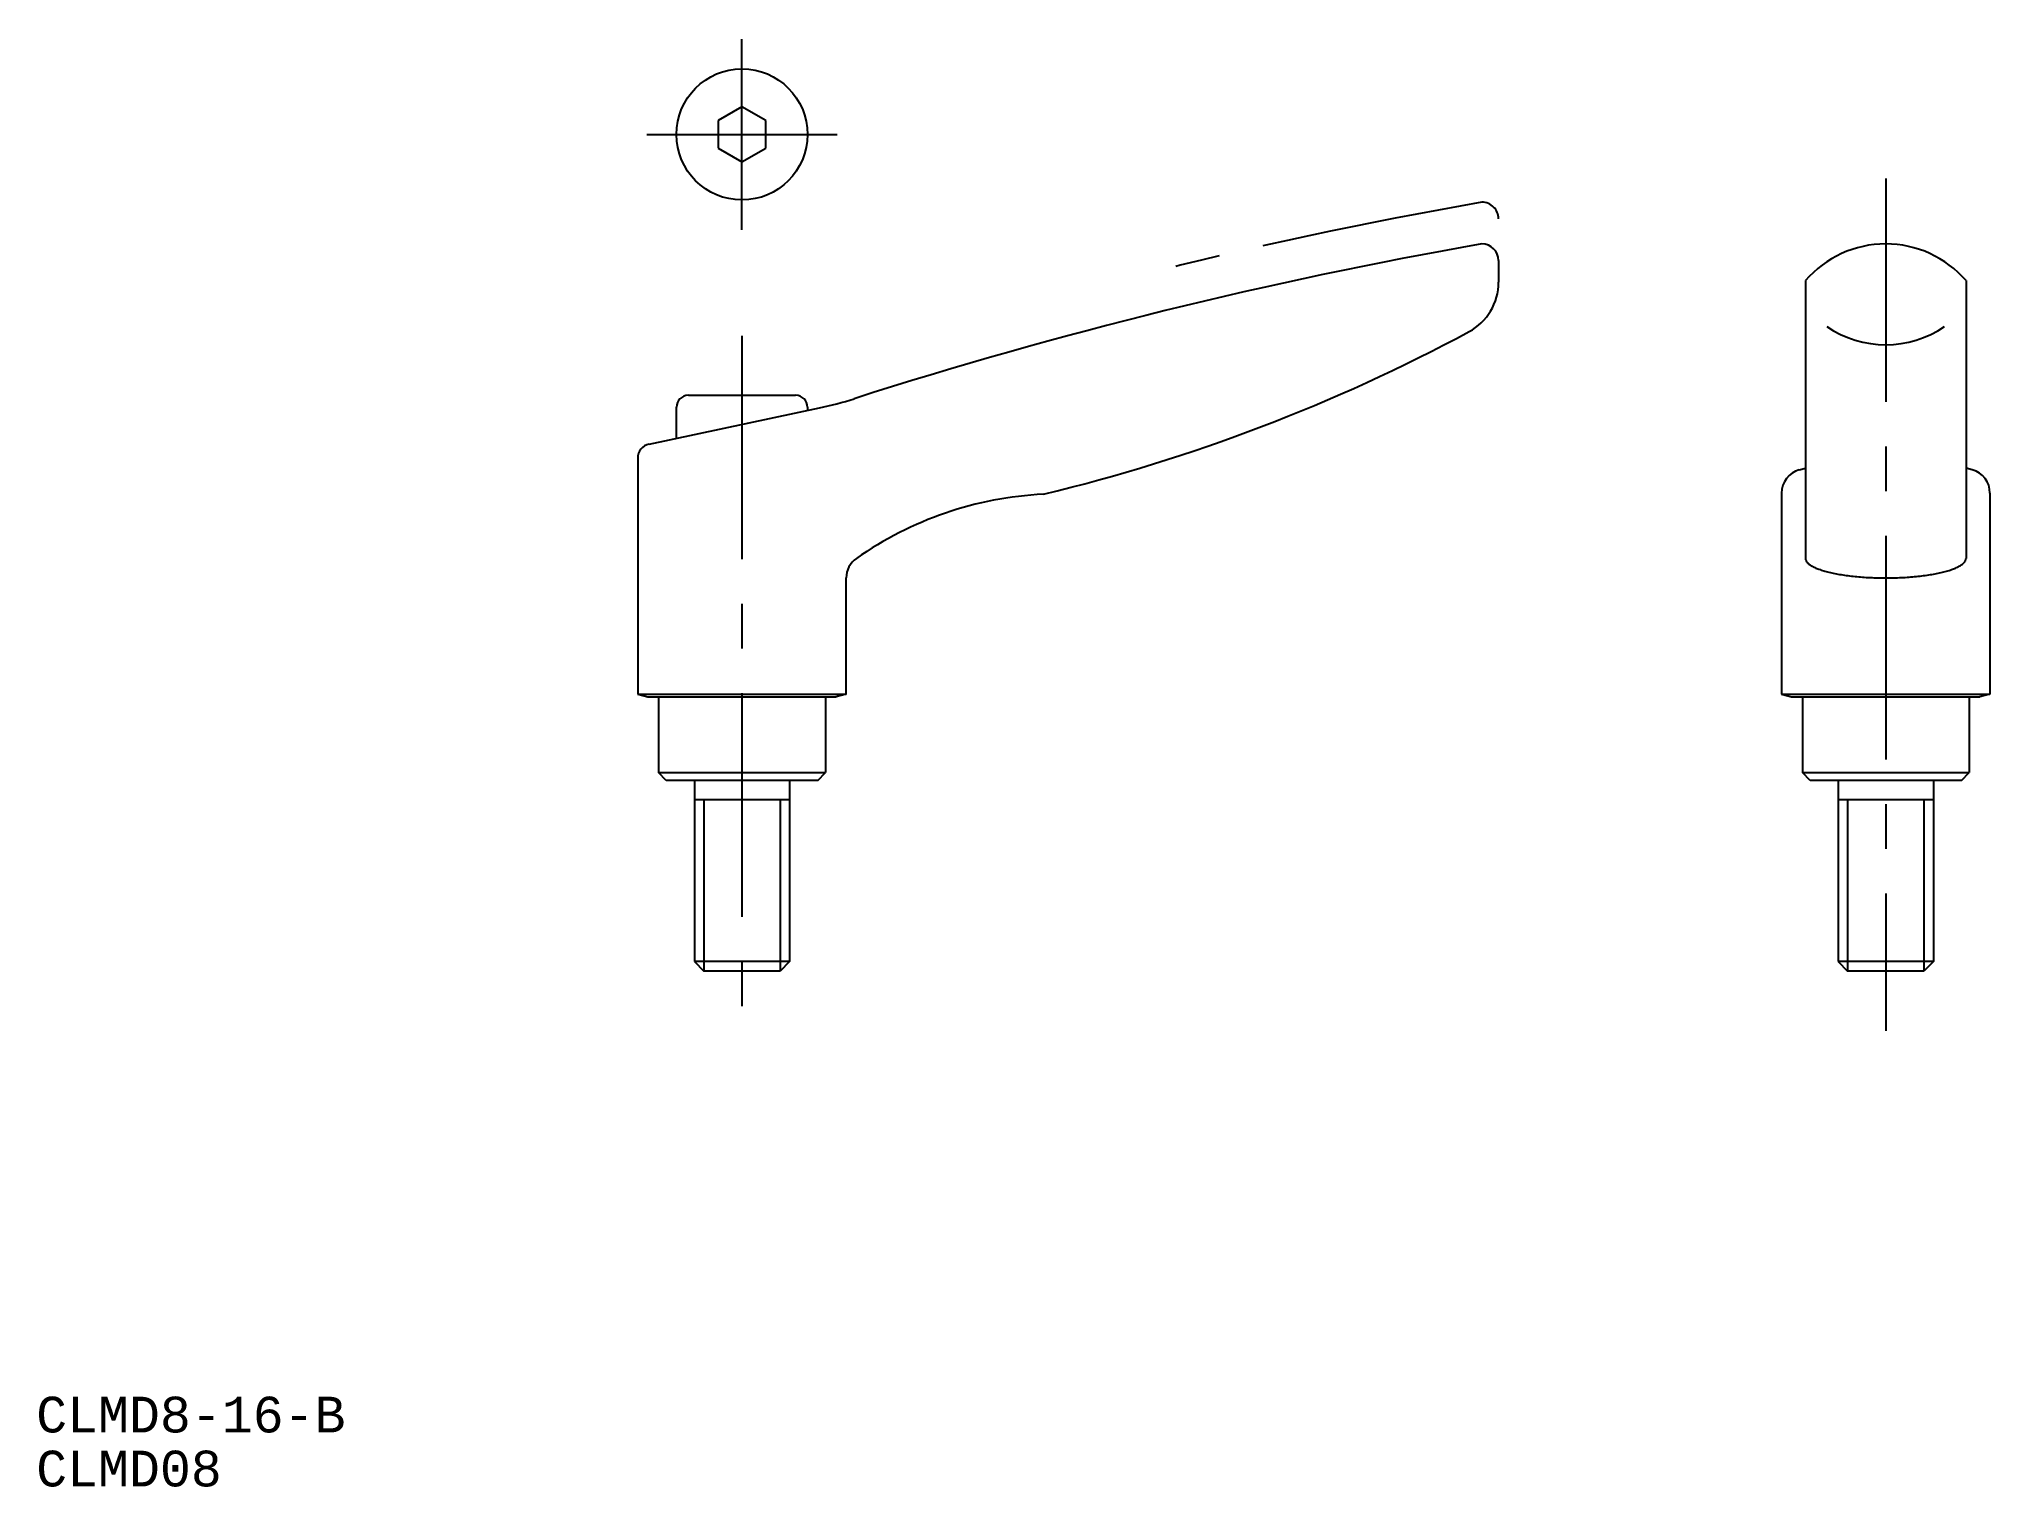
# Model space of a CAD drawing. Extents: x 1 to 165, y 1 to 122.
import ezdxf

# ---------------------------------------------------------------- set-up
doc = ezdxf.new("R2010")
doc.units = 0
doc.header["$LTSCALE"] = 15
doc.linetypes.add('CENTER', pattern=[2, 1.25, -0.25, 0.25, -0.25])
doc.linetypes.add('PHANTOM', pattern=[2.5, 1.25, -0.25, 0.25, -0.25, 0.25, -0.25])
doc.layers.get('0').update_dxf_attribs({"linetype": 'CONTINUOUS'})
doc.layers.add('CENTER', color=1, linetype='CENTER')
doc.styles.add('EASYDRAW_FONT', font='monotxt', dxfattribs={"height": 1, "bigfont": 'bigfont'})

msp = doc.modelspace()

# ---------------------------------------------------------------- linework, layer by layer
at = {"color": 7, "linetype": 'CONTINUOUS'}
for p, q in [((60, 116.496492), (58, 115.341791)), ((62, 115.341791), (60, 116.496492)), ((58, 115.341791), (58, 113.03239)), ((62, 113.03239), (62, 115.341791)), ((58, 113.03239), (60, 111.87769)), ((60, 111.87769), (62, 113.03239)), ((123.5, 103.6), (123.5, 101.781476)), ((149.261036, 101.920501), (149.261036, 78.619746)), ((162.738964, 101.920501), (162.738964, 78.619746)), ((55.5, 92.3), (64.5, 92.3)), ((52.200506, 88.202036), (66.503411, 91.242213)), ((54.5, 88.690809), (54.5, 91.3)), ((65.5, 91.3), (65.5, 91.028931)), ((51.25, 87.028259), (51.25, 67.217469)), ((148.73803, 86.036897), (149.261036, 86.180528)), ((163.261971, 86.036897), (162.738964, 86.180528)), ((147.25, 84.103536), (147.25, 67.217469)), ((164.75, 84.103536), (164.75, 67.217469)), ((68.75, 67.217469), (68.75, 76.980931)), ((51.25, 67.217469), (68.75, 67.217469)), ((51.25, 67.217469), (52.090919, 67)), ((68.75, 67.217469), (67.909081, 67)), ((147.25, 67.217469), (164.75, 67.217469)), ((147.25, 67.217469), (148.090919, 67)), ((164.75, 67.217469), (163.909081, 67)), ((52.090919, 67), (67.909081, 67)), ((53, 67), (53, 60.646668)), ((67, 67), (67, 60.646668)), ((148.090919, 67), (163.909081, 67)), ((149, 67), (149, 60.646668)), ((163, 67), (163, 60.646668)), ((53, 60.646668), (67, 60.646668)), ((53.646668, 60), (53, 60.646668)), ((66.353332, 60), (67, 60.646668)), ((149, 60.646668), (163, 60.646668)), ((149.646668, 60), (149, 60.646668)), ((162.353332, 60), (163, 60.646668)), ((66.353332, 60), (53.646668, 60)), ((56, 60), (56, 44.8)), ((64, 60), (64, 44.8)), ((162.353332, 60), (149.646668, 60)), ((152, 60), (152, 44.8)), ((160, 60), (160, 44.8)), ((56, 58.4), (64, 58.4)), ((152, 58.4), (160, 58.4)), ((64, 44.8), (56, 44.8)), ((56, 44.8), (56.8, 44)), ((64, 44.8), (63.2, 44)), ((160, 44.8), (152, 44.8)), ((152, 44.8), (152.8, 44)), ((160, 44.8), (159.2, 44)), ((63.2, 44), (56.8, 44)), ((159.2, 44), (152.8, 44))]:
    msp.add_line(p, q, dxfattribs=at)
at = {"color": 3, "linetype": 'CONTINUOUS'}
for p, q in [((56.8, 58.4), (56.8, 44)), ((63.2, 58.4), (63.2, 44)), ((152.8, 58.4), (152.8, 44)), ((159.2, 58.4), (159.2, 44))]:
    msp.add_line(p, q, dxfattribs=at)
at = {"color": 7, "linetype": 'CONTINUOUS'}
msp.add_polyline3d([(149.261, 78.6197, 0), (149.263, 78.5795, 0), (149.269, 78.5393, 0), (149.279, 78.4992, 0), (149.293, 78.4591, 0), (149.312, 78.4191, 0), (149.334, 78.3793, 0), (149.36, 78.3396, 0), (149.391, 78.3, 0), (149.425, 78.2607, 0), (149.463, 78.2215, 0), (149.505, 78.1827, 0), (149.551, 78.144, 0), (149.601, 78.1057, 0), (149.655, 78.0676, 0), (149.713, 78.0299, 0), (149.774, 77.9926, 0), (149.839, 77.9556, 0), (149.908, 77.9191, 0), (149.981, 77.8829, 0), (150.057, 77.8472, 0), (150.137, 77.812, 0), (150.22, 77.7772, 0), (150.307, 77.743, 0), (150.397, 77.7093, 0), (150.49, 77.6761, 0), (150.587, 77.6435, 0), (150.687, 77.6115, 0), (150.791, 77.5801, 0), (150.897, 77.5493, 0), (151.007, 77.5192, 0), (151.119, 77.4897, 0), (151.235, 77.4609, 0), (151.353, 77.4328, 0), (151.474, 77.4055, 0), (151.598, 77.3788, 0), (151.725, 77.3529, 0), (151.854, 77.3278, 0), (151.986, 77.3034, 0), (152.12, 77.2799, 0), (152.256, 77.2571, 0), (152.395, 77.2352, 0), (152.535, 77.2141, 0), (152.678, 77.1938, 0), (152.823, 77.1744, 0), (152.97, 77.1559, 0), (153.119, 77.1383, 0), (153.269, 77.1215, 0), (153.421, 77.1057, 0), (153.575, 77.0907, 0), (153.73, 77.0767, 0), (153.886, 77.0636, 0), (154.044, 77.0515, 0), (154.203, 77.0403, 0), (154.363, 77.03, 0), (154.523, 77.0208, 0), (154.685, 77.0124, 0), (154.848, 77.0051, 0), (155.011, 76.9987, 0), (155.175, 76.9933, 0), (155.339, 76.9888, 0), (155.504, 76.9854, 0), (155.669, 76.9829, 0), (155.835, 76.9814, 0), (156, 76.9809, 0), (156.165, 76.9814, 0), (156.331, 76.9829, 0), (156.496, 76.9854, 0), (156.661, 76.9888, 0), (156.825, 76.9933, 0), (156.989, 76.9987, 0), (157.152, 77.0051, 0), (157.315, 77.0124, 0), (157.477, 77.0208, 0), (157.637, 77.03, 0), (157.797, 77.0403, 0), (157.956, 77.0515, 0), (158.114, 77.0636, 0), (158.27, 77.0767, 0), (158.425, 77.0907, 0), (158.579, 77.1057, 0), (158.731, 77.1215, 0), (158.881, 77.1383, 0), (159.03, 77.1559, 0), (159.177, 77.1744, 0), (159.322, 77.1938, 0), (159.465, 77.2141, 0), (159.605, 77.2352, 0), (159.744, 77.2571, 0), (159.88, 77.2799, 0), (160.014, 77.3034, 0), (160.146, 77.3278, 0), (160.275, 77.3529, 0), (160.402, 77.3788, 0), (160.526, 77.4055, 0), (160.647, 77.4328, 0), (160.765, 77.4609, 0), (160.881, 77.4897, 0), (160.993, 77.5192, 0), (161.103, 77.5493, 0), (161.209, 77.5801, 0), (161.313, 77.6115, 0), (161.413, 77.6435, 0), (161.51, 77.6761, 0), (161.603, 77.7093, 0), (161.693, 77.743, 0), (161.78, 77.7772, 0), (161.863, 77.812, 0), (161.943, 77.8472, 0), (162.019, 77.8829, 0), (162.092, 77.9191, 0), (162.161, 77.9556, 0), (162.226, 77.9926, 0), (162.287, 78.0299, 0), (162.345, 78.0676, 0), (162.399, 78.1057, 0), (162.449, 78.144, 0), (162.495, 78.1827, 0), (162.537, 78.2215, 0), (162.575, 78.2607, 0), (162.609, 78.3, 0), (162.64, 78.3396, 0), (162.666, 78.3793, 0), (162.688, 78.4191, 0), (162.707, 78.4591, 0), (162.721, 78.4992, 0), (162.731, 78.5393, 0), (162.737, 78.5795, 0), (162.739, 78.6197, 0)], dxfattribs=at)
msp.add_circle((60, 114.187091), 5.5, dxfattribs=at)
at = {"color": 3, "linetype": 'PHANTOM'}
for centre, radius, start, end in [((191.253511, -285.476893), 400, 99.955531, 104.19015), ((122.1, 107.1), 1.4, 0, 90)]:
    msp.add_arc(centre, radius, start, end, dxfattribs=at)
at = {"color": 7, "linetype": 'CONTINUOUS'}
for centre, radius, start, end in [((191.253511, -288.976893), 400, 99.955531, 107.735423), ((122.1, 103.6), 1.4, 0, 90), ((156, 96.086707), 8.913293, 40.88212, 139.11788), ((118.8, 101.781476), 4.7, 298.221567, 0), ((50.090178, 229.809014), 150, 283.575834, 298.221567), ((156, 105.34267), 8.799071, 235.814333, 304.185667), ((55.5, 91.3), 1, 90, 180), ((64.5, 91.3), 1, 0, 90), ((60.26606, 120.586641), 30, 282, 287.735423), ((52.45, 87.028259), 1.2, 102, 180), ((149.25, 84.103536), 2, 104.831967, 180), ((162.75, 84.103536), 2, 0, 75.168017), ((86.799917, 54.037519), 30, 92.865826, 124.974467), ((70.75, 76.980931), 2, 124.974467, 180)]:
    msp.add_arc(centre, radius, start, end, dxfattribs=at)
at = {"layer": 'CENTER', "color": 1, "linetype": 'CENTER'}
for p, q in [((60, 106.187091), (60, 122.187091)), ((52, 114.187091), (68, 114.187091)), ((156, 110.5), (156, 39)), ((60, 97.299999), (60, 39))]:
    msp.add_line(p, q, dxfattribs=at)

# ---------------------------------------------------------------- texts
at = {"color": 7, "style": 'EASYDRAW_FONT'}
for s, p in [('CLMD8-16-B', (0.757298, 5.293526)), ('CLMD08', (0.757298, 0.766497))]:
    msp.add_text(s, height=3, dxfattribs=at).set_placement(p)

doc.saveas('drawing.dxf')
